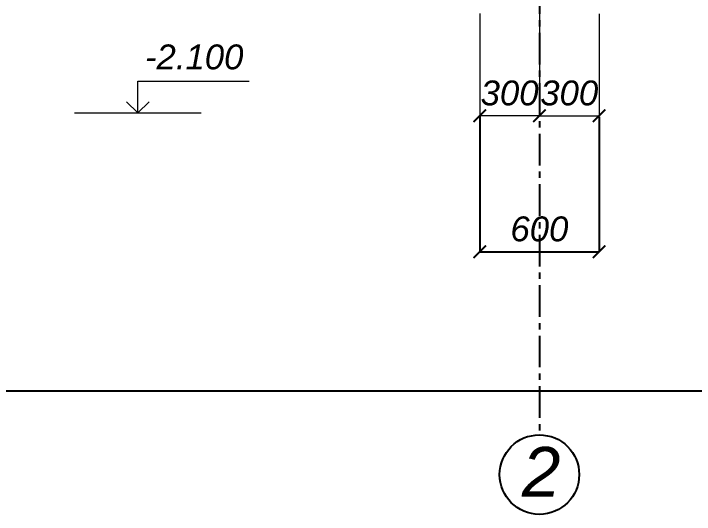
# Model space of a CAD drawing. Header units: millimetres. Extents: x 84778 to 227326, y -44398 to 146312.
# Drawn here: x 183764 to 190610, y -15840 to -10802 of the extents above; entities that cross this region are included whole.
import ezdxf

# ---------------------------------------------------------------- set-up
doc = ezdxf.new("R2010")
doc.units = ezdxf.units.MM
doc.header["$LTSCALE"] = 10
doc.linetypes.add('CENTER', pattern=[50.8, 31.75, -6.35, 6.35, -6.35])
for name, color, linetype in [('Осевая', 7, 'CENTER'), ('Размерная', 7, 'Continuous'), ('Текст', 7, 'Continuous')]:
    doc.layers.add(name, color=color, linetype=linetype)
doc.layers.add('Тонкая', color=7, linetype='Continuous', lineweight=25)
doc.styles.add('STIL 888', font='ARIALI.TTF')

# ---------------------------------------------------------------- blocks, each defined once
blk = doc.blocks.new('_ArchTick')
at = {"color": 0, "linetype": 'ByBlock', "const_width": 0.15}
blk.add_lwpolyline([(-0.5, -0.5), (0.5, 0.5)], dxfattribs=at)

msp = doc.modelspace()

# ---------------------------------------------------------------- linework, layer by layer
at = {"layer": 'Осевая'}
msp.add_line((189051.6, 9325.3), (189051.6, -15039.6), dxfattribs=at)
at = {"layer": 'Размерная', "linetype": 'ByBlock', "lineweight": 0, "ltscale": 1000}
for p, q in [((188451.6, -10802), (188451.6, -11830.6)), ((189051.6, -10802), (189051.6, -11830.6)), ((189051.6, -10803.3), (189051.6, -11830.6)), ((189651.6, -10803.3), (189651.6, -11830.6)), ((189051.6, -11829.4), (188451.6, -11829.4)), ((189051.6, -11829.4), (189651.6, -11829.4))]:
    msp.add_line(p, q, dxfattribs=at)
at = {"layer": 'Размерная', "linetype": 'ByBlock', "lineweight": 20}
for p, q in [((185013.7, -11481.4), (186134.1, -11481.4)), ((185013.7, -11801.4), (185013.7, -11481.4)), ((184900.5, -11688.3), (185013.7, -11801.4)), ((185126.8, -11688.3), (185013.7, -11801.4))]:
    msp.add_line(p, q, dxfattribs=at)
at = {"layer": 'Размерная', "linetype": 'ByBlock', "ltscale": 1000}
for p, q in [((188451.6, -11836.1), (188451.6, -13198.2)), ((189651.6, -11838.6), (189651.6, -13198.2)), ((188451.6, -13196.9), (189651.6, -13196.9))]:
    msp.add_line(p, q, dxfattribs=at)
at = {"layer": 'Размерная', "linetype": 'Continuous', "ltscale": 1000}
msp.add_line((183051.6, -14595.5), (204651.6, -14595.5), dxfattribs=at)
at = {"layer": 'Тонкая', "linetype": 'ByBlock', "lineweight": 0, "ltscale": 1000}
msp.add_line((184377.1, -11801.4), (185650.3, -11801.4), dxfattribs=at)
at = {"layer": 'Тонкая', "ltscale": 50}
msp.add_circle((189051.6, -15439.6), 400, dxfattribs=at)

# ---------------------------------------------------------------- block references
at = {"layer": 'Размерная', "linetype": 'ByBlock', "lineweight": 0, "ltscale": 1000, "xscale": 125, "yscale": 125, "zscale": 125, "rotation": 180}
for p in [(188451.6, -11829.4), (189051.6, -11829.4)]:
    msp.add_blockref('_ArchTick', p, dxfattribs=at)
at = {"layer": 'Размерная', "linetype": 'ByBlock', "lineweight": 0, "ltscale": 1000, "xscale": 125, "yscale": 125, "zscale": 125}
for p in [(189051.6, -11829.4), (189651.6, -11829.4)]:
    msp.add_blockref('_ArchTick', p, dxfattribs=at)
at = {"layer": 'Размерная', "linetype": 'ByBlock', "ltscale": 1000, "xscale": 125, "yscale": 125, "zscale": 125, "rotation": 180}
msp.add_blockref('_ArchTick', (188451.6, -13196.9), dxfattribs=at)
at = {"layer": 'Размерная', "linetype": 'ByBlock', "ltscale": 1000, "xscale": 125, "yscale": 125, "zscale": 125}
msp.add_blockref('_ArchTick', (189651.6, -13196.9), dxfattribs=at)

# ---------------------------------------------------------------- texts
at = {"layer": 'Размерная', "linetype": 'ByBlock', "ltscale": 50, "style": 'STIL 888'}
msp.add_text('-2.100', height=250, dxfattribs=at).set_placement((185085.1, -11362.4))
at = {"layer": 'Размерная', "linetype": 'ByBlock', "lineweight": 0, "ltscale": 1000, "char_height": 250, "attachment_point": 5, "style": 'STIL 888'}
for insert in [(188751.6, -11601.7), (189351.6, -11601.7)]:
    msp.add_mtext('300', dxfattribs=dict(at, insert=insert))
at = {"layer": 'Размерная', "linetype": 'ByBlock', "ltscale": 1000, "insert": (189051.6, -12969.3), "char_height": 250, "attachment_point": 5, "style": 'STIL 888'}
msp.add_mtext('600', dxfattribs=at)
at = {"layer": 'Текст', "ltscale": 50, "style": 'STIL 888'}
msp.add_text('2', height=500, dxfattribs=at).set_placement((188875.5, -15660.9))

doc.saveas('drawing.dxf')
